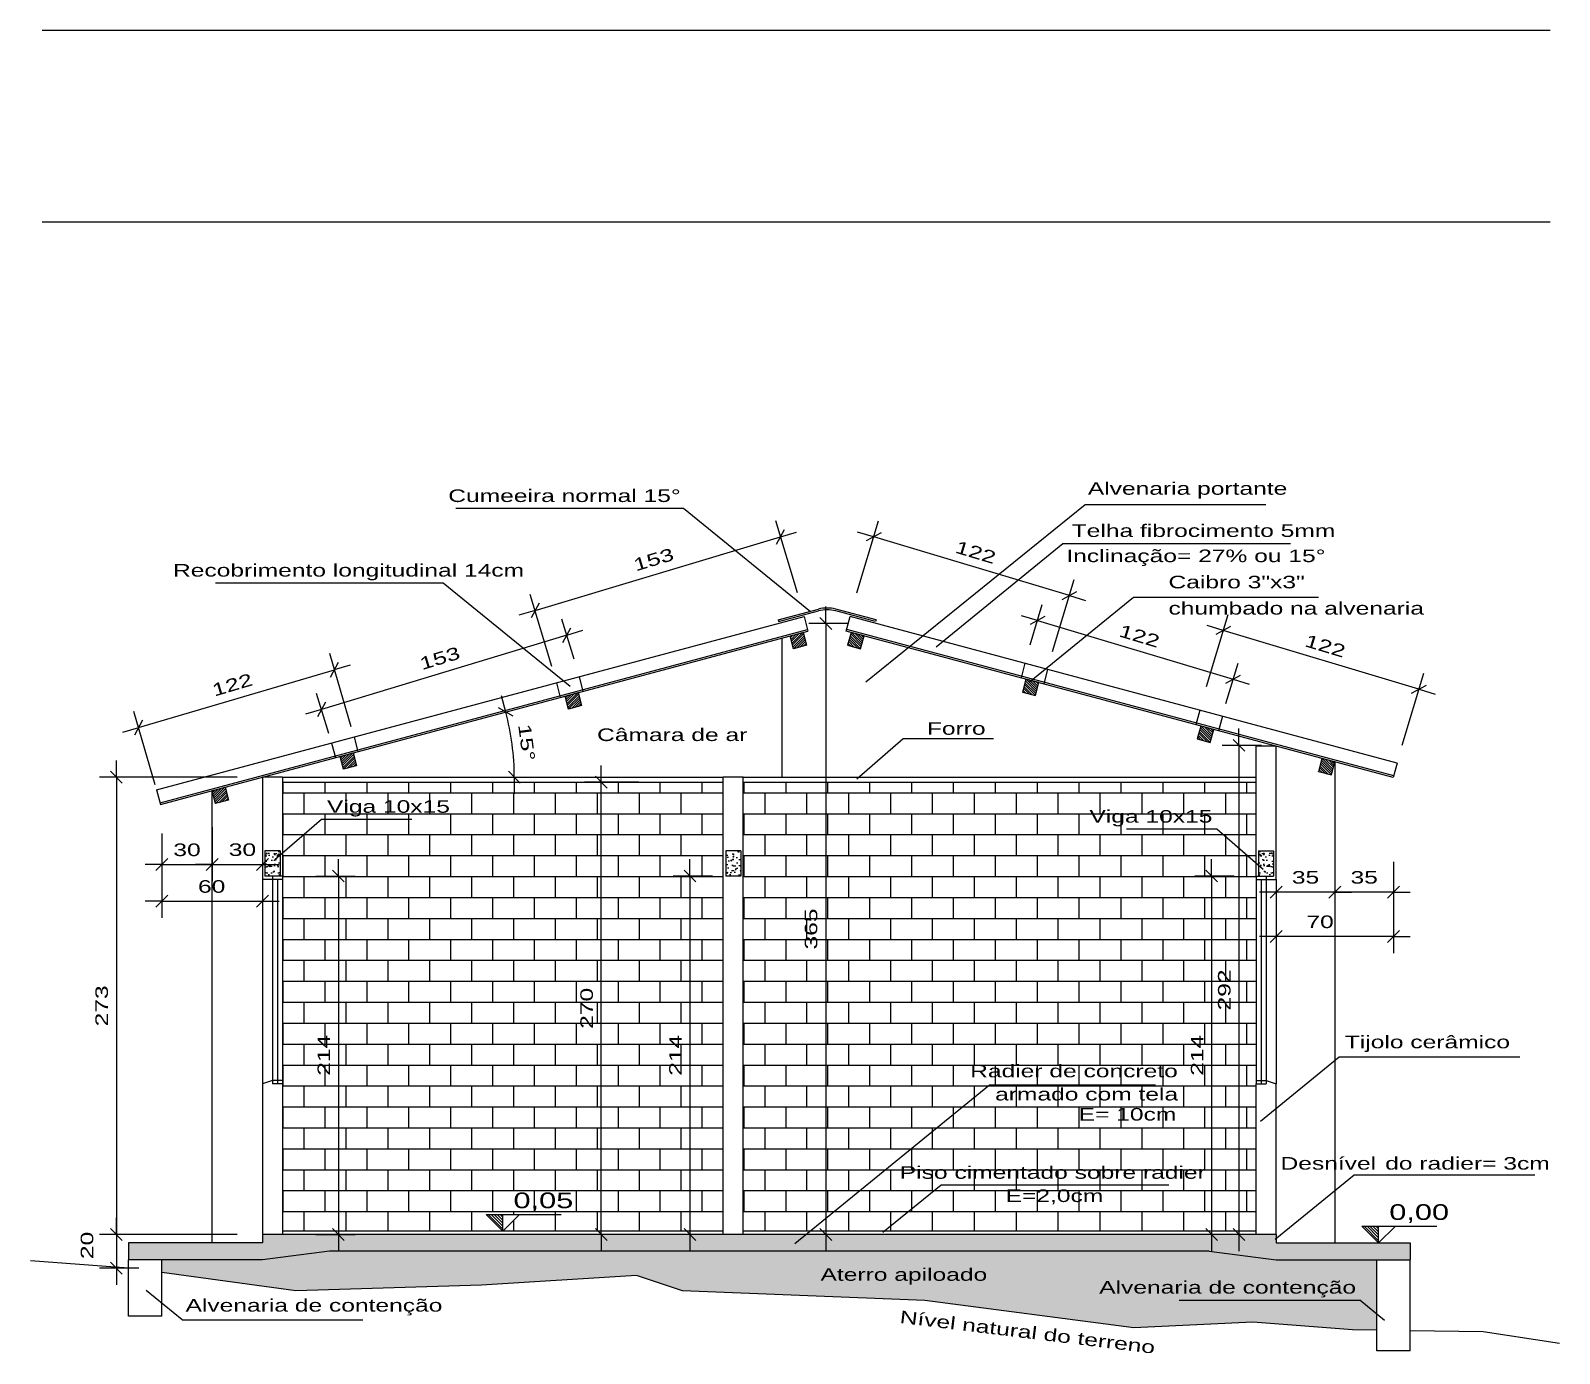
# Model space of a CAD drawing. Header units: millimetres. Extents: x 379 to 8329, y 269 to 4802.
# Drawn here: x 1487 to 2399, y 2578 to 3367 of the extents above; entities that cross this region are included whole.
import ezdxf

# ---------------------------------------------------------------- set-up
doc = ezdxf.new("R2010")
doc.units = ezdxf.units.MM
doc.header["$LTSCALE"] = 20
doc.header["$MEASUREMENT"] = 0
doc.layers.add('1', color=7, linetype='Continuous')
doc.layers.add('Cotas', color=7, linetype='Continuous')
doc.styles.add('REGUA100', font='arial.ttf', dxfattribs={"width": 1.4})
doc.dimstyles.new('ISO-25', dxfattribs={"dimscale": 5, "dimtxt": 1.5, "dimasz": 0.01, "dimexe": 2, "dimexo": 3, "dimgap": 0.98, "dimtad": 1, "dimrnd": 0.5, "dimtxsty": 'REGUA100', "dimblk1": 'COTATR', "dimblk2": 'COTATR', "dimsah": 1, "dimcen": 4, "dimdle": 4, "dimclrd": 1, "dimclre": 1, "dimclrt": 2, "dimaunit": 1, "dimadec": 0, "dimazin": 0, "dimtfac": 1, "dimtofl": 0, "dimtmove": 2, "dimatfit": 3, "dimldrblk": 'COTATR', "dimfxl": 1, "dimarcsym": 0})

# ---------------------------------------------------------------- blocks, each defined once
blk = doc.blocks.new('COTATR')
at = {"color": 6}
blk.add_line((-71, -71), (71, 71), dxfattribs=at)
at = {"color": 0, "linetype": 'ByBlock'}
blk.add_line((0, 0), (200, 0), dxfattribs=at)
blk = doc.blocks.new('*D14')
at = {"layer": '1', "color": 1, "lineweight": -2, "transparency": 16777216}
for p, q in [((1564.99, 2877.85), (1564.99, 2837.8)), ((1625.04, 2877.85), (1625.04, 2837.8)), ((1565.04, 2847.8), (1624.99, 2847.8))]:
    blk.add_line(p, q, dxfattribs=at)
at = {"layer": 'DEFPOINTS', "color": 0, "transparency": 16777216}
for p in [(1564.99, 2892.85), (1625.04, 2892.85), (1625.04, 2847.8)]:
    blk.add_point(p, dxfattribs=at)
at = {"layer": '1', "color": 1, "lineweight": -2, "transparency": 16777216, "xscale": 0.05, "yscale": 0.05, "zscale": 0.05, "rotation": 180}
blk.add_blockref('COTATR', (1564.99, 2847.8), dxfattribs=at)
at = {"layer": '1', "color": 1, "lineweight": -2, "transparency": 16777216, "xscale": 0.05, "yscale": 0.05, "zscale": 0.05}
blk.add_blockref('COTATR', (1625.04, 2847.8), dxfattribs=at)
at = {"layer": '1', "color": 2, "transparency": 16777216, "insert": (1594.75, 2856.53), "char_height": 7.5, "attachment_point": 5, "style": 'REGUA100'}
blk.add_mtext('60', dxfattribs=at)
blk = doc.blocks.new('*D13')
at = {"layer": '1', "color": 1, "lineweight": -2, "transparency": 16777216}
for p, q in [((1595.04, 2892.04), (1595.04, 2859.73)), ((1625.04, 2892.04), (1625.04, 2859.73)), ((1595.09, 2869.73), (1624.99, 2869.73))]:
    blk.add_line(p, q, dxfattribs=at)
at = {"layer": 'DEFPOINTS', "color": 0, "transparency": 16777216}
for p in [(1595.04, 2907.04), (1625.04, 2907.04), (1625.04, 2869.73)]:
    blk.add_point(p, dxfattribs=at)
at = {"layer": '1', "color": 1, "lineweight": -2, "transparency": 16777216, "xscale": 0.05, "yscale": 0.05, "zscale": 0.05, "rotation": 180}
blk.add_blockref('COTATR', (1595.04, 2869.73), dxfattribs=at)
at = {"layer": '1', "color": 1, "lineweight": -2, "transparency": 16777216, "xscale": 0.05, "yscale": 0.05, "zscale": 0.05}
blk.add_blockref('COTATR', (1625.04, 2869.73), dxfattribs=at)
at = {"layer": '1', "color": 2, "transparency": 16777216, "insert": (1613.11, 2878.5), "char_height": 7.5, "attachment_point": 5, "style": 'REGUA100'}
blk.add_mtext('30', dxfattribs=at)
blk = doc.blocks.new('*D12')
at = {"layer": '1', "color": 1, "lineweight": -2, "transparency": 16777216}
for p, q in [((1565.04, 2888.26), (1565.04, 2859.68)), ((1595.04, 2888.26), (1595.04, 2859.68)), ((1565.09, 2869.68), (1594.99, 2869.68))]:
    blk.add_line(p, q, dxfattribs=at)
at = {"layer": 'DEFPOINTS', "color": 0, "transparency": 16777216}
for p in [(1565.04, 2903.26), (1595.04, 2903.26), (1595.04, 2869.68)]:
    blk.add_point(p, dxfattribs=at)
at = {"layer": '1', "color": 1, "lineweight": -2, "transparency": 16777216, "xscale": 0.05, "yscale": 0.05, "zscale": 0.05, "rotation": 180}
blk.add_blockref('COTATR', (1565.04, 2869.68), dxfattribs=at)
at = {"layer": '1', "color": 1, "lineweight": -2, "transparency": 16777216, "xscale": 0.05, "yscale": 0.05, "zscale": 0.05}
blk.add_blockref('COTATR', (1595.04, 2869.68), dxfattribs=at)
at = {"layer": '1', "color": 2, "transparency": 16777216, "insert": (1580.04, 2878.41), "char_height": 7.5, "attachment_point": 5, "style": 'REGUA100'}
blk.add_mtext('30', dxfattribs=at)
blk = doc.blocks.new('*D11')
at = {"layer": '1', "color": 1, "lineweight": -2, "transparency": 16777216}
for p, q in [((2230.04, 2856.31), (2230.04, 2843.24)), ((2265.09, 2856.31), (2265.09, 2843.24)), ((2265.04, 2853.24), (2230.09, 2853.24))]:
    blk.add_line(p, q, dxfattribs=at)
at = {"layer": 'DEFPOINTS', "color": 0, "transparency": 16777216}
for p in [(2230.04, 2871.31), (2265.09, 2871.31), (2230.04, 2853.24)]:
    blk.add_point(p, dxfattribs=at)
at = {"layer": '1', "color": 1, "lineweight": -2, "transparency": 16777216, "xscale": 0.05, "yscale": 0.05, "zscale": 0.05}
for p, rotation in [((2230.04, 2853.24), 180.0000000000029), ((2265.09, 2853.24), 2.957634137601417e-12)]:
    blk.add_blockref('COTATR', p, dxfattribs=dict(at, rotation=rotation))
at = {"layer": '1', "color": 2, "transparency": 16777216, "insert": (2247.57, 2861.98), "char_height": 7.5, "attachment_point": 5, "style": 'REGUA100'}
blk.add_mtext('35', dxfattribs=at)
blk = doc.blocks.new('*D10')
at = {"layer": '1', "color": 1, "lineweight": -2, "transparency": 16777216}
for p, q in [((2265.09, 2871.31), (2265.09, 2843.24)), ((2300.09, 2871.31), (2300.09, 2843.24)), ((2300.04, 2853.24), (2265.14, 2853.24))]:
    blk.add_line(p, q, dxfattribs=at)
at = {"layer": 'DEFPOINTS', "color": 0, "transparency": 16777216}
for p in [(2265.09, 2886.31), (2300.09, 2886.31), (2265.09, 2853.24)]:
    blk.add_point(p, dxfattribs=at)
at = {"layer": '1', "color": 1, "lineweight": -2, "transparency": 16777216, "xscale": 0.05, "yscale": 0.05, "zscale": 0.05, "rotation": 180}
blk.add_blockref('COTATR', (2265.09, 2853.24), dxfattribs=at)
at = {"layer": '1', "color": 1, "lineweight": -2, "transparency": 16777216, "xscale": 0.05, "yscale": 0.05, "zscale": 0.05}
blk.add_blockref('COTATR', (2300.09, 2853.24), dxfattribs=at)
at = {"layer": '1', "color": 2, "transparency": 16777216, "insert": (2282.59, 2861.98), "char_height": 7.5, "attachment_point": 5, "style": 'REGUA100'}
blk.add_mtext('35', dxfattribs=at)
blk = doc.blocks.new('*D9')
at = {"layer": '1', "color": 1, "lineweight": -2, "transparency": 16777216}
for p, q in [((2230.04, 2847.65), (2230.04, 2816.71)), ((2300.09, 2847.65), (2300.09, 2816.71)), ((2300.04, 2826.71), (2230.09, 2826.71))]:
    blk.add_line(p, q, dxfattribs=at)
at = {"layer": 'DEFPOINTS', "color": 0, "transparency": 16777216}
for p in [(2230.04, 2862.65), (2300.09, 2862.65), (2230.04, 2826.71)]:
    blk.add_point(p, dxfattribs=at)
at = {"layer": '1', "color": 1, "lineweight": -2, "transparency": 16777216, "xscale": 0.05, "yscale": 0.05, "zscale": 0.05}
for p, rotation in [((2230.04, 2826.71), 180.0000000000015), ((2300.09, 2826.71), 1.438849039914203e-12)]:
    blk.add_blockref('COTATR', p, dxfattribs=dict(at, rotation=rotation))
at = {"layer": '1', "color": 2, "transparency": 16777216, "insert": (2256.25, 2835.44), "char_height": 7.5, "attachment_point": 5, "style": 'REGUA100'}
blk.add_mtext('70', dxfattribs=at)
blk = doc.blocks.new('*D5')
at = {"layer": '1', "color": 1, "lineweight": -2, "transparency": 16777216}
for p, q in [((1849.72, 2918.81), (1817.3, 2918.81)), ((1827.3, 2648.91), (1827.3, 2918.76)), ((1849.72, 2648.86), (1817.3, 2648.86))]:
    blk.add_line(p, q, dxfattribs=at)
at = {"layer": 'DEFPOINTS', "color": 0, "transparency": 16777216}
for p in [(1827.3, 2918.81), (1864.72, 2918.81), (1864.72, 2648.86)]:
    blk.add_point(p, dxfattribs=at)
at = {"layer": '1', "color": 1, "lineweight": -2, "transparency": 16777216, "xscale": 0.05, "yscale": 0.05, "zscale": 0.05}
for p, rotation in [((1827.3, 2918.81), 90), ((1827.3, 2648.86), 270)]:
    blk.add_blockref('COTATR', p, dxfattribs=dict(at, rotation=rotation))
at = {"layer": '1', "color": 2, "transparency": 16777216, "insert": (1818.57, 2783.84), "char_height": 7.5, "attachment_point": 5, "rotation": 90, "style": 'REGUA100'}
blk.add_mtext('270', dxfattribs=at)
blk = doc.blocks.new('*D8')
at = {"layer": '1', "color": 1, "lineweight": -2, "transparency": 16777216}
for p, q in [((1610.04, 2921.81), (1527.87, 2921.81)), ((1537.87, 2921.76), (1537.87, 2648.86)), ((1610.04, 2648.81), (1527.87, 2648.81))]:
    blk.add_line(p, q, dxfattribs=at)
at = {"layer": 'DEFPOINTS', "color": 0, "transparency": 16777216}
for p in [(1625.04, 2921.81), (1537.87, 2648.81), (1625.04, 2648.81)]:
    blk.add_point(p, dxfattribs=at)
at = {"layer": '1', "color": 1, "lineweight": -2, "transparency": 16777216, "xscale": 0.05, "yscale": 0.05, "zscale": 0.05}
for p, rotation in [((1537.87, 2921.81), 90), ((1537.87, 2648.81), 270)]:
    blk.add_blockref('COTATR', p, dxfattribs=dict(at, rotation=rotation))
at = {"layer": '1', "color": 2, "transparency": 16777216, "insert": (1529.14, 2785.31), "char_height": 7.5, "attachment_point": 5, "rotation": 90, "style": 'REGUA100'}
blk.add_mtext('273', dxfattribs=at)
blk = doc.blocks.new('*D65')
at = {"layer": '1', "color": 1, "lineweight": -2, "transparency": 16777216}
for p, q in [((1979.76, 3031.81), (1992.68, 3074.87)), ((2106.62, 3030.25), (1989.86, 3065.28)), ((2096.62, 2996.75), (2109.54, 3039.82))]:
    blk.add_line(p, q, dxfattribs=at)
at = {"layer": 'DEFPOINTS', "color": 0, "transparency": 16777216}
for p in [(1989.81, 3065.29), (1975.45, 3017.44), (2092.31, 2982.38)]:
    blk.add_point(p, dxfattribs=at)
at = {"layer": '1', "color": 1, "lineweight": -2, "transparency": 16777216, "xscale": 0.05, "yscale": 0.05, "zscale": 0.05}
for p, rotation in [((1989.81, 3065.29), 163.3007557660027), ((2106.66, 3030.24), 343.3007557660028)]:
    blk.add_blockref('COTATR', p, dxfattribs=dict(at, rotation=rotation))
at = {"layer": '1', "color": 2, "transparency": 16777216, "insert": (2050.73, 3056.07), "char_height": 7.5, "attachment_point": 5, "rotation": 343.30076, "style": 'REGUA100'}
blk.add_mtext('122', dxfattribs=at)
blk = doc.blocks.new('*D66')
at = {"layer": '1', "color": 1, "lineweight": -2, "transparency": 16777216}
for p, q in [((2083.21, 3000.77), (2090.44, 3024.89)), ((2087.62, 3015.3), (2204.38, 2980.27)), ((2200.06, 2965.71), (2207.3, 2989.83))]:
    blk.add_line(p, q, dxfattribs=at)
at = {"layer": 'DEFPOINTS', "color": 0, "transparency": 16777216}
for p in [(2078.9, 2986.4), (2204.43, 2980.25), (2195.75, 2951.35)]:
    blk.add_point(p, dxfattribs=at)
at = {"layer": '1', "color": 1, "lineweight": -2, "transparency": 16777216, "xscale": 0.05, "yscale": 0.05, "zscale": 0.05}
for p, rotation in [((2087.57, 3015.31), 163.3007557660017), ((2204.43, 2980.25), 343.3007557660018)]:
    blk.add_blockref('COTATR', p, dxfattribs=dict(at, rotation=rotation))
at = {"layer": '1', "color": 2, "transparency": 16777216, "insert": (2148.49, 3006.08), "char_height": 7.5, "attachment_point": 5, "rotation": 343.30076, "style": 'REGUA100'}
blk.add_mtext('122', dxfattribs=at)
blk = doc.blocks.new('*D69')
at = {"layer": '1', "color": 1, "lineweight": -2, "transparency": 16777216}
for p, q in [((1944.32, 3031.81), (1931.4, 3074.87)), ((1787.78, 3021.34), (1934.23, 3065.28)), ((1797.78, 2987.84), (1784.86, 3030.91))]:
    blk.add_line(p, q, dxfattribs=at)
at = {"layer": 'DEFPOINTS', "color": 0, "transparency": 16777216}
for p in [(1934.28, 3065.29), (1948.63, 3017.44), (1802.09, 2973.47)]:
    blk.add_point(p, dxfattribs=at)
at = {"layer": '1', "color": 1, "lineweight": -2, "transparency": 16777216, "xscale": 0.05, "yscale": 0.05, "zscale": 0.05}
for p, rotation in [((1934.28, 3065.29), 16.69924423398736), ((1787.73, 3021.33), 196.6992442339874)]:
    blk.add_blockref('COTATR', p, dxfattribs=dict(at, rotation=rotation))
at = {"layer": '1', "color": 2, "transparency": 16777216, "insert": (1858.49, 3051.68), "char_height": 7.5, "attachment_point": 5, "rotation": 16.69924, "style": 'REGUA100'}
blk.add_mtext('153', dxfattribs=at)
blk = doc.blocks.new('*D68')
at = {"layer": '1', "color": 1, "lineweight": -2, "transparency": 16777216}
for p, q in [((1811.02, 2992.27), (1803.77, 3016.2)), ((1806.62, 3006.61), (1660.29, 2962.26)), ((1664.6, 2947.89), (1657.34, 2971.81))]:
    blk.add_line(p, q, dxfattribs=at)
at = {"layer": 'DEFPOINTS', "color": 0, "transparency": 16777216}
for p in [(1815.37, 2977.92), (1660.25, 2962.24), (1668.95, 2933.53)]:
    blk.add_point(p, dxfattribs=at)
at = {"layer": '1', "color": 1, "lineweight": -2, "transparency": 16777216, "xscale": 0.05, "yscale": 0.05, "zscale": 0.05}
for p, rotation in [((1806.67, 3006.63), 16.86408773062293), ((1660.25, 2962.24), 196.8640877306229)]:
    blk.add_blockref('COTATR', p, dxfattribs=dict(at, rotation=rotation))
at = {"layer": '1', "color": 2, "transparency": 16777216, "insert": (1730.92, 2992.79), "char_height": 7.5, "attachment_point": 5, "rotation": 16.86409, "style": 'REGUA100'}
blk.add_mtext('153', dxfattribs=at)
blk = doc.blocks.new('*D67')
at = {"layer": '1', "color": 1, "lineweight": -2, "transparency": 16777216}
for p, q in [((1678.1, 2951.94), (1665.18, 2995.59)), ((1551.08, 2951.38), (1667.97, 2985.99)), ((1561.12, 2917.3), (1548.2, 2960.95))]:
    blk.add_line(p, q, dxfattribs=at)
at = {"layer": 'DEFPOINTS', "color": 0, "transparency": 16777216}
for p in [(1668.02, 2986), (1682.36, 2937.55), (1565.38, 2902.92)]:
    blk.add_point(p, dxfattribs=at)
at = {"layer": '1', "color": 1, "lineweight": -2, "transparency": 16777216, "xscale": 0.05, "yscale": 0.05, "zscale": 0.05}
for p, rotation in [((1668.02, 2986), 16.49251460178693), ((1551.03, 2951.36), 196.492514601787)]:
    blk.add_blockref('COTATR', p, dxfattribs=dict(at, rotation=rotation))
at = {"layer": '1', "color": 2, "transparency": 16777216, "insert": (1607.06, 2976.99), "char_height": 7.5, "attachment_point": 5, "rotation": 16.49251, "style": 'REGUA100'}
blk.add_mtext('122', dxfattribs=at)
blk = doc.blocks.new('*D71')
at = {"layer": '1', "color": 1, "lineweight": -2, "transparency": 16777216}
for p, q in [((1893.61, 2862.81), (1870.21, 2862.81)), ((1880.21, 2862.76), (1880.21, 2648.86)), ((1893.61, 2648.81), (1870.21, 2648.81))]:
    blk.add_line(p, q, dxfattribs=at)
at = {"layer": 'DEFPOINTS', "color": 0, "transparency": 16777216}
for p in [(1908.61, 2862.81), (1880.21, 2648.81), (1908.61, 2648.81)]:
    blk.add_point(p, dxfattribs=at)
at = {"layer": '1', "color": 1, "lineweight": -2, "transparency": 16777216, "xscale": 0.05, "yscale": 0.05, "zscale": 0.05}
for p, rotation in [((1880.21, 2862.81), 90), ((1880.21, 2648.81), 270)]:
    blk.add_blockref('COTATR', p, dxfattribs=dict(at, rotation=rotation))
at = {"layer": '1', "color": 2, "transparency": 16777216, "insert": (1871.55, 2755.81), "char_height": 7.5, "attachment_point": 5, "rotation": 90, "style": 'REGUA100'}
blk.add_mtext('214', dxfattribs=at)
blk = doc.blocks.new('*D72')
at = {"layer": '1', "color": 1, "lineweight": -2, "transparency": 16777216}
for p, q in [((2204.94, 2862.81), (2181.54, 2862.81)), ((2191.54, 2862.76), (2191.54, 2648.86)), ((2204.94, 2648.81), (2181.54, 2648.81))]:
    blk.add_line(p, q, dxfattribs=at)
at = {"layer": 'DEFPOINTS', "color": 0, "transparency": 16777216}
for p in [(2219.94, 2862.81), (2191.54, 2648.81), (2219.94, 2648.81)]:
    blk.add_point(p, dxfattribs=at)
at = {"layer": '1', "color": 1, "lineweight": -2, "transparency": 16777216, "xscale": 0.05, "yscale": 0.05, "zscale": 0.05}
for p, rotation in [((2191.54, 2862.81), 90), ((2191.54, 2648.81), 270)]:
    blk.add_blockref('COTATR', p, dxfattribs=dict(at, rotation=rotation))
at = {"layer": '1', "color": 2, "transparency": 16777216, "insert": (2182.88, 2755.81), "char_height": 7.5, "attachment_point": 5, "rotation": 90, "style": 'REGUA100'}
blk.add_mtext('214', dxfattribs=at)
blk = doc.blocks.new('*D120')
at = {"layer": '1', "color": 1, "lineweight": -2, "transparency": 16777216}
for p, q in [((2188.4, 2975.9), (2201.32, 3018.97)), ((2315.26, 2974.35), (2198.5, 3009.37)), ((2305.26, 2940.84), (2318.18, 2983.91))]:
    blk.add_line(p, q, dxfattribs=at)
at = {"layer": 'DEFPOINTS', "color": 0, "transparency": 16777216}
for p in [(2198.45, 3009.39), (2184.09, 2961.53), (2300.95, 2926.48)]:
    blk.add_point(p, dxfattribs=at)
at = {"layer": '1', "color": 1, "lineweight": -2, "transparency": 16777216, "xscale": 0.05, "yscale": 0.05, "zscale": 0.05}
for p, rotation in [((2198.45, 3009.39), 163.3007557660027), ((2315.3, 2974.33), 343.3007557660028)]:
    blk.add_blockref('COTATR', p, dxfattribs=dict(at, rotation=rotation))
at = {"layer": '1', "color": 2, "transparency": 16777216, "insert": (2259.37, 3000.16), "char_height": 7.5, "attachment_point": 5, "rotation": 343.30076, "style": 'REGUA100'}
blk.add_mtext('122', dxfattribs=at)
blk = doc.blocks.new('*D121')
at = {"layer": '1', "color": 1, "lineweight": -2, "transparency": 16777216}
blk.add_arc((1625.04, 2921.81), 150.33, 0.01906, 14.98094, dxfattribs=at)
at = {"layer": 'DEFPOINTS', "color": 0, "transparency": 16777216}
for p in [(1950.61, 3009.04), (1774.8, 2934.91), (1637.04, 2921.81), (1900.04, 2921.81), (1564.23, 2905.52)]:
    blk.add_point(p, dxfattribs=at)
at = {"layer": '1', "color": 1, "lineweight": -2, "transparency": 16777216, "xscale": 0.05, "yscale": 0.05, "zscale": 0.05}
for p, rotation in [((1770.25, 2960.72), 104.9904715434521), ((1775.37, 2921.81), 270.0095284565487)]:
    blk.add_blockref('COTATR', p, dxfattribs=dict(at, rotation=rotation))
at = {"layer": '1', "color": 2, "transparency": 16777216, "insert": (1782.74, 2942.57), "char_height": 7.5, "attachment_point": 5, "rotation": 277.5, "style": 'REGUA100'}
blk.add_mtext('15°', dxfattribs=at)
blk = doc.blocks.new('*D123')
at = {"layer": '1', "color": 1, "lineweight": -2, "transparency": 16777216}
for p, q in [((2221.25, 2940.81), (2197.85, 2940.81)), ((2207.85, 2940.76), (2207.85, 2648.86)), ((2221.25, 2648.81), (2197.85, 2648.81))]:
    blk.add_line(p, q, dxfattribs=at)
at = {"layer": 'DEFPOINTS', "color": 0, "transparency": 16777216}
for p in [(2236.25, 2940.81), (2207.85, 2648.81), (2236.25, 2648.81)]:
    blk.add_point(p, dxfattribs=at)
at = {"layer": '1', "color": 1, "lineweight": -2, "transparency": 16777216, "xscale": 0.05, "yscale": 0.05, "zscale": 0.05}
for p, rotation in [((2207.85, 2940.81), 90), ((2207.85, 2648.81), 270)]:
    blk.add_blockref('COTATR', p, dxfattribs=dict(at, rotation=rotation))
at = {"layer": '1', "color": 2, "transparency": 16777216, "insert": (2199.12, 2794.81), "char_height": 7.5, "attachment_point": 5, "rotation": 90, "style": 'REGUA100'}
blk.add_mtext('292', dxfattribs=at)
blk = doc.blocks.new('*D124')
at = {"layer": '1', "color": 1, "lineweight": -2, "transparency": 16777216}
for p, q in [((1656.97, 2862.81), (1680.37, 2862.81)), ((1670.37, 2862.76), (1670.37, 2648.86)), ((1656.97, 2648.81), (1680.37, 2648.81))]:
    blk.add_line(p, q, dxfattribs=at)
at = {"layer": 'DEFPOINTS', "color": 0, "transparency": 16777216}
for p in [(1641.97, 2862.81), (1641.97, 2648.81), (1670.37, 2648.81)]:
    blk.add_point(p, dxfattribs=at)
at = {"layer": '1', "color": 1, "lineweight": -2, "transparency": 16777216, "xscale": 0.05, "yscale": 0.05, "zscale": 0.05}
for p, rotation in [((1670.37, 2862.81), 90), ((1670.37, 2648.81), 270)]:
    blk.add_blockref('COTATR', p, dxfattribs=dict(at, rotation=rotation))
at = {"layer": '1', "color": 2, "transparency": 16777216, "insert": (1661.71, 2755.81), "char_height": 7.5, "attachment_point": 5, "rotation": 90, "style": 'REGUA100'}
blk.add_mtext('214', dxfattribs=at)
blk = doc.blocks.new('*D228')
at = {"layer": '1', "color": 1, "lineweight": -2, "transparency": 16777216}
for p, q in [((1974.62, 3013.61), (1951.22, 3013.61)), ((1961.22, 3013.56), (1961.22, 2648.86)), ((1974.62, 2648.81), (1951.22, 2648.81))]:
    blk.add_line(p, q, dxfattribs=at)
at = {"layer": 'DEFPOINTS', "color": 0, "transparency": 16777216}
for p in [(1989.62, 3013.61), (1961.22, 2648.81), (1989.62, 2648.81)]:
    blk.add_point(p, dxfattribs=at)
at = {"layer": '1', "color": 1, "lineweight": -2, "transparency": 16777216, "xscale": 0.05, "yscale": 0.05, "zscale": 0.05}
for p, rotation in [((1961.22, 3013.61), 90), ((1961.22, 2648.81), 270)]:
    blk.add_blockref('COTATR', p, dxfattribs=dict(at, rotation=rotation))
at = {"layer": '1', "color": 2, "transparency": 16777216, "insert": (1952.49, 2831.21), "char_height": 7.5, "attachment_point": 5, "rotation": 90, "style": 'REGUA100'}
blk.add_mtext('365', dxfattribs=at)
blk = doc.blocks.new('*D230')
at = {"layer": '1', "color": 1, "lineweight": -2, "transparency": 16777216}
for p, q in [((1551.28, 2648.86), (1527.87, 2648.86)), ((1537.87, 2648.81), (1537.87, 2628.86)), ((1551.28, 2628.81), (1527.87, 2628.81))]:
    blk.add_line(p, q, dxfattribs=at)
at = {"layer": 'DEFPOINTS', "color": 0, "transparency": 16777216}
for p in [(1566.28, 2648.86), (1537.87, 2628.81), (1566.28, 2628.81)]:
    blk.add_point(p, dxfattribs=at)
at = {"layer": '1', "color": 1, "lineweight": -2, "transparency": 16777216, "xscale": 0.05, "yscale": 0.05, "zscale": 0.05}
for p, rotation in [((1537.87, 2648.86), 90), ((1537.87, 2628.81), 270)]:
    blk.add_blockref('COTATR', p, dxfattribs=dict(at, rotation=rotation))
at = {"layer": '1', "color": 2, "transparency": 16777216, "insert": (1520.39, 2642.31), "char_height": 7.5, "attachment_point": 5, "rotation": 90, "style": 'REGUA100'}
blk.add_mtext('20', dxfattribs=at)

msp = doc.modelspace()

# ---------------------------------------------------------------- hatches: boundary and pattern name
at = {"layer": '1'}
h = msp.add_hatch(dxfattribs=at)
h.set_pattern_fill('ANSI31', color=1, scale=8, style=0)
h.set_pattern_definition([(45, (-3173.8805, -202.5497), (-0.70710678, 0.70710678), [])])
h.paths.add_polyline_path([(1942.05, 2998.47), (1949.778, 3000.54), (1947.707, 3008.268), (1939.98, 3006.197)])
h = msp.add_hatch(dxfattribs=at)
h.set_pattern_fill('ANSI31', color=1, scale=8, style=0)
h.set_pattern_definition([(135, (7097.9675, -202.5497), (0.70710678, 0.70710678), [])])
h.paths.add_polyline_path([(1984.107, 3006.197), (1976.38, 3008.268), (1974.309, 3000.54), (1982.037, 2998.47)])
h = msp.add_hatch(dxfattribs=at)
h.set_pattern_fill('ANSI31', color=1, scale=8, style=0)
h.set_pattern_definition([(135, (7202.2875, -230.5021), (0.70710678, 0.70710678), [])])
h.paths.add_polyline_path([(2088.427, 2978.245), (2080.7, 2980.315), (2078.629, 2972.588), (2086.357, 2970.517)])
h = msp.add_hatch(dxfattribs=at)
h.set_pattern_fill('ANSI31', color=1, scale=8, style=0)
h.set_pattern_definition([(45, (-3308.1442, -238.5255), (-0.70710678, 0.70710678), [])])
h.paths.add_polyline_path([(1807.787, 2962.494), (1815.514, 2964.564), (1813.444, 2972.292), (1805.716, 2970.221)])
h = msp.add_hatch(dxfattribs=at)
h.set_pattern_fill('ANSI31', color=1, scale=8, style=0)
h.set_pattern_definition([(135, (7306.6075, -258.4546), (0.70710678, 0.70710678), [])])
h.paths.add_polyline_path([(2192.747, 2950.292), (2185.02, 2952.363), (2182.949, 2944.635), (2190.677, 2942.565)])
h = msp.add_hatch(dxfattribs=at)
h.set_pattern_fill('ANSI31', color=1, scale=8, style=0)
h.set_pattern_definition([(45, (-3442.4079, -274.5014), (-0.70710678, 0.70710678), [])])
h.paths.add_polyline_path([(1673.523, 2926.518), (1681.25, 2928.589), (1679.18, 2936.316), (1671.453, 2934.245)])
h = msp.add_hatch(dxfattribs=at)
h.set_pattern_fill('ANSI31', color=1, scale=8, style=0)
h.set_pattern_definition([(135, (7378.9039, -277.8263), (0.70710678, 0.70710678), [])])
h.paths.add_polyline_path([(2265.044, 2930.92), (2257.316, 2932.991), (2255.246, 2925.264), (2262.973, 2923.193)])
h = msp.add_hatch(dxfattribs=at)
h.set_pattern_fill('ANSI31', color=1, scale=8, style=0)
h.set_pattern_definition([(45, (-3518.8169, -294.9751), (-0.70710678, 0.70710678), [])])
h.paths.add_polyline_path([(1597.114, 2906.044), (1604.841, 2908.115), (1602.771, 2915.842), (1595.044, 2913.772)])
h = msp.add_hatch(dxfattribs=at)
h.set_pattern_fill('BRICK', color=1, scale=50, style=0)
h.paths.add_polyline_path([(1637.044, 2918.81), (1637.044, 2862.81), (1637.044, 2738.81), (1637.044, 2650.81), (1768.544, 2650.81), (1758.544, 2660.81), (1778.544, 2660.81), (1768.544, 2650.81), (1900.044, 2650.81), (1900.044, 2918.81)])
h.paths.add_polyline_path([(1812.862, 2770.289), (1812.862, 2797.381), (1824.27, 2797.381), (1824.27, 2770.289)], flags=24)
h.paths.add_polyline_path([(1865.905, 2742.268), (1865.905, 2769.353), (1877.186, 2769.353), (1877.186, 2742.268)], flags=24)
h.paths.add_polyline_path([(1656.066, 2742.268), (1656.066, 2769.353), (1667.347, 2769.353), (1667.347, 2742.268)], flags=24)
h.paths.add_polyline_path([(1772.058, 2659.863), (1813.378, 2659.863), (1813.378, 2676.765), (1772.058, 2676.765)], flags=25)
h.paths.add_polyline_path([(1661.132, 2895.935), (1739.399, 2895.935), (1739.399, 2910.538), (1661.132, 2910.538)], flags=24)
h = msp.add_hatch(dxfattribs=at)
h.set_pattern_fill('BRICK', color=1, scale=50, style=0)
h.paths.add_polyline_path([(1912.044, 2918.81), (1912.044, 2650.81), (2218.044, 2650.81), (2218.044, 2738.81), (2218.044, 2862.81), (2218.044, 2918.81)])
h.paths.add_polyline_path([(2177.235, 2742.268), (2177.235, 2769.353), (2188.516, 2769.353), (2188.516, 2742.268)], flags=24)
h.paths.add_polyline_path([(2193.415, 2781.3), (2193.415, 2808.32), (2204.824, 2808.32), (2204.824, 2781.3)], flags=24)
h.paths.add_polyline_path([(2116.178, 2890.045), (2194.445, 2890.045), (2194.445, 2904.649), (2116.178, 2904.649)], flags=24)
h.paths.add_polyline_path([(2110.247, 2714.81), (2172.37, 2714.81), (2172.37, 2726.298), (2110.247, 2726.298)], flags=24)
h.paths.add_polyline_path([(2066.32, 2664.487), (2129.121, 2664.487), (2129.121, 2678.009), (2066.32, 2678.009)], flags=24)
h.paths.add_polyline_path([(2003.52, 2680.06), (2190.164, 2680.06), (2190.164, 2691.494), (2003.52, 2691.494)], flags=24)
h.paths.add_polyline_path([(2045.509, 2740.647), (2173.258, 2740.647), (2173.258, 2752.081), (2045.509, 2752.081)], flags=24)
h.paths.add_polyline_path([(2060.403, 2726.821), (2173.462, 2726.821), (2173.462, 2738.255), (2060.403, 2738.255)], flags=24)
h = msp.add_hatch(dxfattribs=at)
h.set_pattern_fill('AR-CONC', color=256, style=0)
h.set_pattern_definition([(50, (-3614.337, 418.9397), (7.172602, -0.6275213), [0.75, -8.25]), (355, (-3614.337, 418.94), (-1.387513, 7.521921), [0.6, -6.6]), (100.4514, (-3613.739, 418.8874), (5.785094, 6.8943954), [0.637402, -7.011421]), (46.1842, (-3614.337, 420.94), (10.67241, -1.65519), [1.125, -12.375]), (96.6356, (-3613.448, 420.802), (9.346627, 9.741179), [0.956103, -10.51713]), (351.1842, (-3614.337, 420.94), (9.34662, 9.741186), [0.9, -9.9]), (21, (-3613.337, 420.4397), (5.9690705, -4.026189), [0.75, -8.25]), (326, (-3613.337, 420.44), (2.433153, 7.2515), [0.6, -6.6]), (71.4514, (-3612.8396, 420.104), (8.402226, 3.225305), [0.637402, -7.011421]), (37.5, (-3614.337, 418.9397), (0.1215986, 3.3289385), [0, -6.52, 0, -6.7, 0, -6.625]), (7.5, (-3614.337, 418.9397), (2.6306954, 3.9441171), [0, -3.82, 0, -6.37, 0, -2.525]), (327.5, (-3616.567, 418.9397), (5.3382244, -0.2255487), [0, -2.5, 0, -7.8, 0, -10.35]), (317.5, (-3617.567, 418.9397), (5.8318617, 1.00105), [0, -3.25, 0, -5.18, 0, -7.35])])
h.paths.add_polyline_path([(1635.544, 2877.81), (1626.544, 2877.81), (1626.544, 2862.81), (1635.544, 2862.81)])
h = msp.add_hatch(dxfattribs=at)
h.set_pattern_fill('AR-CONC', color=256, style=0)
h.set_pattern_definition([(50, (-3611.337, 418.9397), (7.172602, -0.6275213), [0.75, -8.25]), (355, (-3611.337, 418.94), (-1.387513, 7.521921), [0.6, -6.6]), (100.4514, (-3610.739, 418.8874), (5.785094, 6.8943954), [0.637402, -7.011421]), (46.1842, (-3611.337, 420.94), (10.67241, -1.65519), [1.125, -12.375]), (96.6356, (-3610.448, 420.802), (9.346627, 9.741179), [0.956103, -10.51713]), (351.1842, (-3611.337, 420.94), (9.34662, 9.741186), [0.9, -9.9]), (21, (-3610.337, 420.4397), (5.9690705, -4.026189), [0.75, -8.25]), (326, (-3610.337, 420.44), (2.433153, 7.2515005), [0.6, -6.6]), (71.4514, (-3609.8396, 420.104), (8.402226, 3.225305), [0.637402, -7.011421]), (37.5, (-3611.337, 418.9397), (0.1215986, 3.3289385), [0, -6.52, 0, -6.7, 0, -6.625]), (7.5, (-3611.337, 418.9397), (2.6306954, 3.9441171), [0, -3.82, 0, -6.37, 0, -2.525]), (327.5, (-3613.567, 418.9397), (5.3382244, -0.2255487), [0, -2.5, 0, -7.8, 0, -10.35]), (317.5, (-3614.567, 418.9397), (5.8318617, 1.00105), [0, -3.25, 0, -5.18, 0, -7.35])])
h.paths.add_polyline_path([(1910.544, 2877.81), (1901.544, 2877.81), (1901.544, 2862.81), (1910.544, 2862.81)])
h = msp.add_hatch(dxfattribs=at)
h.set_pattern_fill('AR-CONC', color=256, style=0)
h.set_pattern_definition([(130, (7469.424, 418.9397), (-7.172602, -0.6275213), [0.75, -8.25]), (185, (7469.424, 418.94), (1.387513, 7.521921), [0.6, -6.6]), (79.5486, (7468.826, 418.8874), (-5.785094, 6.8943954), [0.637402, -7.011421]), (133.8158, (7469.424, 420.94), (-10.67241, -1.65519), [1.125, -12.375]), (83.3644, (7468.535, 420.802), (-9.346627, 9.741179), [0.956103, -10.51713]), (188.8158, (7469.424, 420.94), (-9.34662, 9.741186), [0.9, -9.9]), (159, (7468.424, 420.4397), (-5.9690705, -4.026189), [0.75, -8.25]), (214, (7468.424, 420.44), (-2.433153, 7.2515), [0.6, -6.6]), (108.5486, (7467.9266, 420.104), (-8.402226, 3.225305), [0.637402, -7.011421]), (142.5, (7469.424, 418.9397), (-0.1215986, 3.3289385), [0, -6.52, 0, -6.7, 0, -6.625]), (172.5, (7469.424, 418.9397), (-2.6306954, 3.9441171), [0, -3.82, 0, -6.37, 0, -2.525]), (212.5, (7471.654, 418.9397), (-5.3382244, -0.2255487), [0, -2.5, 0, -7.8, 0, -10.35]), (222.5, (7472.654, 418.9397), (-5.8318617, 1.00105), [0, -3.25, 0, -5.18, 0, -7.35])])
h.paths.add_polyline_path([(2219.544, 2862.81), (2228.544, 2862.81), (2228.544, 2877.81), (2219.544, 2877.81)])
h = msp.add_hatch(dxfattribs=at)
h.set_pattern_fill('ANSI31', color=1, scale=10, angle=90, style=0)
h.set_pattern_definition([(135, (-3965.076, -267.5014), (-0.88388348, -0.88388348), [])])
h.paths.add_polyline_path([(1768.544, 2660.81), (1758.544, 2660.81), (1768.544, 2650.81)])
h = msp.add_hatch(dxfattribs=at)
h.set_pattern_fill('AR-CONC', color=256, scale=1.5, style=0)
h.set_pattern_definition([(50, (-3442.408, -274.501), (10.758903, -0.941282), [1.125, -12.375]), (355, (-3442.408, -274.501), (-2.08127, 11.282882), [0.9, -9.9]), (100.4514, (-3441.511, -274.58), (8.67764, 10.341593), [0.956103, -10.517132]), (46.1842, (-3442.408, -271.501), (16.008616, -2.482785), [1.6875, -18.5625]), (96.6356, (-3441.074, -271.708), (14.01994, 14.611768), [1.434154, -15.775695]), (351.1842, (-3442.408, -271.501), (14.01993, 14.61178), [1.35, -14.85]), (21, (-3440.908, -272.251), (8.953606, -6.039283), [1.125, -12.375]), (326, (-3440.908, -272.251), (3.64973, 10.87725), [0.9, -9.9]), (71.4514, (-3440.162, -272.755), (12.60334, 4.837957), [0.956103, -10.517132]), (37.5, (-3442.408, -274.5014), (0.1823978, 4.9934078), [0, -9.78, 0, -10.05, 0, -9.9375]), (7.5, (-3442.408, -274.5014), (3.946043, 5.9161757), [0, -5.73, 0, -9.555, 0, -3.7875]), (327.5, (-3445.753, -274.5014), (8.0073365, -0.338323), [0, -3.75, 0, -11.7, 0, -15.525]), (317.5, (-3447.253, -274.5014), (8.7477925, 1.501575), [0, -4.875, 0, -7.77, 0, -11.025])])
h.paths.add_polyline_path([(2310.044, 2643.81), (2230.044, 2643.81), (2230.044, 2648.81), (1625.044, 2648.81), (1625.044, 2643.81), (1545.044, 2643.81), (1545.044, 2633.81), (1625.044, 2633.81), (1665.044, 2638.81), (2190.044, 2638.81), (2230.044, 2633.81), (2310.044, 2633.81)])
h = msp.add_hatch(dxfattribs=at)
h.set_pattern_fill('ANSI31', color=1, scale=10, angle=90, style=0)
h.set_pattern_definition([(135, (-3442.4079, -274.5014), (-0.88388348, -0.88388348), [])])
h.paths.add_polyline_path([(2291.212, 2653.81), (2281.212, 2653.81), (2291.212, 2643.81)])
h = msp.add_hatch(dxfattribs=at)
h.set_pattern_fill('EARTH', color=1, scale=50, angle=45, style=0)
h.paths.add_polyline_path([(1665.044, 2638.81), (1625.044, 2633.81), (1565.044, 2633.81), (1565.044, 2626.089), (1645.073, 2615.2), (1755.787, 2618.693), (1848.279, 2624.442), (1875.825, 2615.2), (2020.336, 2609.378), (2145.034, 2593.076), (2216.124, 2596.569), (2275.56, 2591.911), (2290.044, 2591.696), (2290.044, 2633.81), (2230.044, 2633.81), (2190.044, 2638.81)])
h.paths.add_polyline_path([(2122.029, 2609.125), (2280.136, 2609.125), (2280.136, 2623.452), (2122.029, 2623.452)], flags=24)
h.paths.add_polyline_path([(1955.696, 2616.729), (2059.994, 2616.729), (2059.994, 2631.102), (1955.696, 2631.102)], flags=24)

# ---------------------------------------------------------------- linework, layer by layer
at = {"layer": '1', "color": 1}
for p, q in [((2393.54, 3367.477), (1493.54, 3367.477)), ((2393.54, 3253.046), (1493.54, 3253.046))]:
    msp.add_line(p, q, dxfattribs=at)
at = {"layer": '1', "color": 0}
for p, q in [((1985.239, 2978.811), (2116.018, 3084.599)), ((2116.018, 3084.599), (2223.855, 3084.599)), ((1876.342, 3082.142), (1740.424, 3082.142)), ((1952.048, 3020.51), (1876.342, 3082.142)), ((2027.075, 2999.646), (2102.78, 3061.278)), ((2102.78, 3061.278), (2238.698, 3061.278)), ((1732.955, 3037.633), (1597.037, 3037.633)), ((1808.66, 2976), (1732.955, 3037.633)), ((2082.67, 2978.531), (2144.928, 3029.217)), ((2144.928, 3029.217), (2255.327, 3029.217)), ((1979.777, 2920.852), (2007.49, 2944.959)), ((2007.49, 2944.959), (2061.397, 2944.959)), ((1632.544, 2872.613), (1660.257, 2896.72)), ((1660.257, 2896.72), (1714.165, 2896.72)), ((2194.668, 2890.831), (2140.761, 2890.831)), ((2222.381, 2866.724), (2194.668, 2890.831)), ((2220.622, 2716.546), (2267.665, 2754.843)), ((2267.665, 2754.843), (2375.505, 2754.843)), ((1942.701, 2643.451), (2059.036, 2738.16)), ((2059.036, 2738.16), (2158.128, 2738.16)), ((2229.531, 2646.08), (2276.573, 2684.378)), ((2276.573, 2684.378), (2384.413, 2684.378)), ((1995.309, 2650.186), (2030.074, 2678.488)), ((2030.074, 2678.488), (2165.922, 2678.488)), ((1577.119, 2597.938), (1555.604, 2615.453)), ((2172.13, 2609.575), (2279.97, 2609.575)), ((2294.752, 2597.541), (2279.97, 2609.575)), ((1577.119, 2597.938), (1684.959, 2597.938))]:
    msp.add_line(p, q, dxfattribs=at)
at = {"layer": '1'}
for p, q in [((1932.807, 3015.663), (1956.867, 3022.11)), ((1933.066, 3014.697), (1956.867, 3021.075)), ((1991.28, 3015.663), (1967.22, 3022.11)), ((1991.021, 3014.697), (1967.22, 3021.075)), ((1561.905, 2914.21), (1948.276, 3017.737)), ((1932.807, 3015.663), (1933.066, 3014.697)), ((1948.276, 3017.737), (1950.605, 3009.044)), ((1973.482, 3009.044), (1975.811, 3017.737)), ((2302.294, 2930.257), (1975.811, 3017.737)), ((1991.28, 3015.663), (1991.021, 3014.697)), ((1563.976, 2906.482), (1950.346, 3010.01)), ((1564.235, 2905.516), (1950.605, 3009.044)), ((2299.965, 2921.563), (1973.482, 3009.044)), ((2300.224, 2922.529), (1973.741, 3010.01)), ((2080.131, 2989.785), (2077.802, 2981.092)), ((2093.654, 2986.161), (2091.325, 2977.468)), ((1800.489, 2978.138), (1802.818, 2969.445)), ((1814.012, 2981.762), (1816.341, 2973.068)), ((2184.451, 2961.832), (2182.122, 2953.139)), ((2197.974, 2958.209), (2195.645, 2949.516)), ((1666.225, 2942.162), (1668.555, 2933.469)), ((1679.748, 2945.786), (1682.078, 2937.092)), ((2265.044, 2930.92), (2265.044, 2643.81)), ((2302.294, 2930.257), (2299.965, 2921.563)), ((1561.905, 2914.21), (1564.235, 2905.516)), ((1595.044, 2643.81), (1595.044, 2913.772)), ((1631.044, 2860.81), (1631.044, 2740.81)), ((1634.044, 2860.81), (1634.044, 2738.81)), ((2221.044, 2860.81), (2221.044, 2738.81)), ((2224.044, 2860.81), (2224.044, 2740.81)), ((1758.544, 2660.81), (1803.326, 2660.81)), ((1758.544, 2660.81), (1768.544, 2650.81)), ((1768.544, 2650.81), (1768.544, 2660.81)), ((1778.544, 2660.81), (1768.544, 2650.81)), ((2281.212, 2653.81), (2291.212, 2643.81)), ((2281.212, 2653.81), (2325.994, 2653.81)), ((2301.212, 2653.81), (2291.212, 2643.81)), ((2291.212, 2643.81), (2291.212, 2653.81))]:
    msp.add_line(p, q, dxfattribs=at)
at = {"layer": '1', "color": 4}
for p, q in [((2218.044, 2862.81), (2218.044, 2940.299)), ((2230.044, 2860.81), (2230.044, 2940.299)), ((1625.044, 2921.81), (1625.044, 2860.81)), ((1625.044, 2921.81), (1625.044, 2860.81)), ((1625.044, 2921.81), (1625.044, 2860.81)), ((1637.044, 2921.81), (1637.044, 2862.81)), ((1900.044, 2648.81), (1900.044, 2921.81)), ((1912.044, 2648.81), (1912.044, 2921.81)), ((1626.544, 2877.81), (1626.544, 2862.81)), ((1635.544, 2877.81), (1635.544, 2862.81)), ((1901.544, 2877.81), (1901.544, 2862.81)), ((1910.544, 2877.81), (1910.544, 2862.81)), ((2219.544, 2877.81), (2219.544, 2862.81)), ((2228.544, 2877.81), (2228.544, 2862.81)), ((1631.044, 2862.81), (1631.044, 2860.81)), ((2224.044, 2862.81), (2224.044, 2860.81)), ((1625.044, 2738.81), (1625.044, 2648.81)), ((1631.044, 2740.81), (1631.044, 2738.81)), ((1637.044, 2738.81), (1637.044, 2648.81)), ((2218.044, 2648.81), (2218.044, 2738.81)), ((2224.044, 2740.81), (2224.044, 2738.81)), ((2230.044, 2648.81), (2230.044, 2738.81)), ((1545.044, 2600.031), (1545.044, 2633.81)), ((1565.044, 2600.031), (1565.044, 2633.81)), ((2290.044, 2579.495), (2290.044, 2633.81)), ((2310.044, 2579.495), (2310.044, 2633.81)), ((1565.044, 2600.031), (1545.044, 2600.031)), ((2310.044, 2579.495), (2290.044, 2579.495))]:
    msp.add_line(p, q, dxfattribs=at)
at = {"layer": '1', "color": 3}
for p, q in [((1625.044, 2648.81), (1625.044, 2643.81)), ((2230.044, 2648.81), (2230.044, 2643.81)), ((1545.044, 2643.81), (1545.044, 2633.81)), ((1665.044, 2638.81), (1625.044, 2633.81)), ((2190.044, 2638.81), (2230.044, 2633.81)), ((2310.044, 2643.81), (2310.044, 2633.81))]:
    msp.add_line(p, q, dxfattribs=at)
at = {"layer": '1'}
for points in [[(1942.05, 2998.47), (1939.98, 3006.197), (1947.707, 3008.268), (1949.778, 3000.54)], [(1982.037, 2998.47), (1984.107, 3006.197), (1976.38, 3008.268), (1974.309, 3000.54)], [(2086.357, 2970.517), (2088.427, 2978.245), (2080.7, 2980.315), (2078.629, 2972.588)], [(1807.787, 2962.494), (1805.716, 2970.221), (1813.444, 2972.292), (1815.514, 2964.564)], [(2190.677, 2942.565), (2192.747, 2950.292), (2185.02, 2952.363), (2182.949, 2944.635)], [(1673.523, 2926.518), (1671.453, 2934.245), (1679.18, 2936.316), (1681.25, 2928.589)], [(2262.973, 2923.193), (2265.044, 2930.92), (2257.316, 2932.991), (2255.246, 2925.264)], [(1597.114, 2906.044), (1595.044, 2913.772), (1602.771, 2915.842), (1604.841, 2908.115)]]:
    msp.add_lwpolyline(points, close=True, dxfattribs=at)
at = {"layer": '1', "color": 4}
for points in [[(1545.044, 2628.81), (1486.675, 2633.2)], [(2290.044, 2591.696), (2275.56, 2591.911), (2216.124, 2596.569), (2145.034, 2593.076), (2020.336, 2609.378), (1875.825, 2615.2), (1848.279, 2624.442), (1755.787, 2618.693), (1645.073, 2615.2), (1565.044, 2626.089)], [(2399.094, 2583.761), (2353.643, 2590.747), (2310.044, 2591.397)]]:
    msp.add_lwpolyline(points, dxfattribs=at)
at = {"layer": '1'}
for centre in [(1962.044, 3002.791), (1962.044, 3001.756)]:
    msp.add_arc(centre, 20, 75, 105, dxfattribs=at)
at = {"layer": 'Cotas'}
for p, q in [((1934.98, 3004.857), (1934.98, 2921.81)), ((1637.044, 2921.81), (1900.044, 2921.81)), ((1912.044, 2921.81), (2218.044, 2921.81)), ((1637.044, 2918.81), (1900.044, 2918.81)), ((1912.044, 2918.81), (2218.044, 2918.81)), ((1625.044, 2860.81), (1625.044, 2738.81)), ((1637.044, 2860.81), (1631.044, 2860.81)), ((1637.044, 2862.81), (1637.044, 2738.81)), ((2218.044, 2862.81), (2218.044, 2738.81)), ((2218.044, 2860.81), (2224.044, 2860.81)), ((2230.044, 2860.81), (2230.044, 2738.81)), ((1637.044, 2740.81), (1631.044, 2740.81)), ((2218.044, 2740.81), (2224.044, 2740.81))]:
    msp.add_line(p, q, dxfattribs=at)
at = {"layer": 'Cotas', "color": 4}
for p, q in [((2230.044, 2940.299), (2218.044, 2940.299)), ((1637.044, 2921.81), (1625.044, 2921.81)), ((1912.044, 2921.81), (1900.044, 2921.81)), ((1635.544, 2877.81), (1626.544, 2877.81)), ((1910.544, 2877.81), (1901.544, 2877.81)), ((2219.544, 2877.81), (2228.544, 2877.81)), ((1631.044, 2860.81), (1625.044, 2860.81)), ((1637.044, 2862.81), (1626.544, 2862.81)), ((1910.544, 2862.81), (1901.544, 2862.81)), ((2218.044, 2862.81), (2228.544, 2862.81)), ((2224.044, 2860.81), (2230.044, 2860.81)), ((1631.044, 2740.81), (1625.044, 2738.81)), ((1637.044, 2738.81), (1631.044, 2738.81)), ((2218.044, 2738.81), (2224.044, 2738.81)), ((2224.044, 2740.81), (2230.044, 2738.81))]:
    msp.add_line(p, q, dxfattribs=at)
at = {"layer": 'Cotas', "color": 3}
for p, q in [((2230.044, 2648.81), (1625.044, 2648.81)), ((1625.044, 2643.81), (1545.044, 2643.81)), ((2190.044, 2638.81), (1665.044, 2638.81)), ((2230.044, 2643.81), (2310.044, 2643.81)), ((1625.044, 2633.81), (1545.044, 2633.81)), ((2230.044, 2633.81), (2310.044, 2633.81))]:
    msp.add_line(p, q, dxfattribs=at)
at = {"layer": 'Cotas', "color": 2}
for p, q in [((1900.044, 2650.81), (1637.044, 2650.81)), ((2218.044, 2650.81), (1912.044, 2650.81))]:
    msp.add_line(p, q, dxfattribs=at)

# ---------------------------------------------------------------- texts
at = {"layer": '1', "color": 0, "style": 'REGUA100', "width": 1.4}
for s, height, p in [('Cumeeira normal 15°', 7.5, (1735.944, 3086.069)), ('Alvenaria portante', 7.5, (2117.651, 3090.409)), ('Telha fibrocimento 5mm', 7.5, (2108.014, 3065.205)), ('Inclinação= 27% ou 15°', 7.5, (2104.813, 3050.185)), ('Recobrimento longitudinal 14cm', 7.5, (1571.675, 3041.559)), ('Caibro 3"x3"', 7.5, (2165.774, 3034.542)), ('chumbado na alvenaria', 7.5, (2165.774, 3018.888)), ('Câmara de ar ', 7.5, (1824.761, 2943.396)), ('Forro', 7.5, (2021.589, 2947.154)), ('Viga 10x15', 7.5, (1663.566, 2900.574)), ('Viga 10x15', 7.5, (2118.612, 2894.684)), ('Tijolo cerâmico', 7.5, (2270.992, 2760.002)), ('Radier de concreto', 7.5, (2047.415, 2742.676)), ('armado com tela', 7.5, (2062.309, 2728.849)), ('E= 10cm', 7.5, (2112.161, 2716.852)), ('Desnível', 7.5, (2232.64, 2687.555)), ('do radier= 3cm', 7.5, (2295.103, 2687.555)), ('Piso cimentado sobre radier', 7.5, (2005.425, 2682.088)), ('0,05', 9.375, (1774.875, 2664.534)), ('E=2,0cm', 7.5, (2068.573, 2668.225)), ('0,00', 9.375, (2297.543, 2657.534)), ('Aterro apiloado', 7.5, (1958.113, 2621.207)), ('Alvenaria de contenção', 7.5, (2124.438, 2613.564)), ('Alvenaria de contenção', 7.5, (1579.155, 2602.814))]:
    msp.add_text(s, height=height, dxfattribs=at).set_placement(p)
msp.add_text('Nível natural do terreno', height=7.5, rotation=353.094632, dxfattribs=at).set_placement((2005.124, 2596.095))

# ---------------------------------------------------------------- dimensions: what is measured, and where the dimension line sits
at = {"layer": '1'}
for p1, p2, distance, picture, middle in [((1802.087, 2973.473), (1948.634, 3017.438), 49.964, '*D69', (1858.494, 3051.676)), ((2092.308, 2982.381), (1975.453, 3017.438), -49.964, '*D65', (2050.727, 3056.066)), ((2078.898, 2986.404), (2195.753, 2951.348), 30.179, '*D66', (2148.488, 3006.082)), ((1815.37, 2977.918), (1668.949, 2933.532), -30, '*D68', (1730.923, 2992.791)), ((2300.948, 2926.476), (2184.093, 2961.533), -49.964, '*D120', (2259.367, 3000.161)), ((1565.377, 2902.92), (1682.358, 2937.555), 50.523, '*D67', (1607.065, 2976.991)), ((1565.044, 2903.26), (1595.044, 2903.26), -33.578, '*D12', (1580.044, 2878.414)), ((2300.094, 2886.309), (2265.094, 2886.309), 33.065, '*D10', (2282.594, 2861.976)), ((2265.094, 2871.309), (2230.044, 2871.309), 18.065, '*D11', (2247.569, 2861.976))]:
    dim = msp.add_aligned_dim(p1=p1, p2=p2, distance=distance, dimstyle='ISO-25', override={"dimblk": 'COTATR', "dimatfit": 2}, dxfattribs=at)
    dim.commit()
    dim.dimension.update_dxf_attribs({"geometry": picture, "text_midpoint": middle})
at = {"layer": '1', "color": 0}
for p1, p2, distance, picture, middle in [((1989.623, 3013.614), (1989.623, 2648.81), -28.404, '*D228', (1952.487, 2831.212)), ((2236.253, 2940.81), (2236.253, 2648.81), -28.404, '*D123', (2199.12, 2794.81)), ((1625.044, 2921.81), (1625.044, 2648.81), -87.169, '*D8', (1529.142, 2785.31)), ((1864.716, 2648.86), (1864.716, 2918.81), 37.421, '*D5', (1818.566, 2783.835)), ((1641.968, 2862.81), (1641.968, 2648.81), 28.404, '*D124', (1661.706, 2755.81)), ((1908.615, 2862.81), (1908.615, 2648.81), -28.404, '*D71', (1871.545, 2755.81)), ((2219.945, 2862.81), (2219.945, 2648.81), -28.404, '*D72', (2182.875, 2755.81))]:
    dim = msp.add_aligned_dim(p1=p1, p2=p2, distance=distance, dimstyle='ISO-25', override={"dimblk": 'COTATR', "dimatfit": 2}, dxfattribs=at)
    dim.commit()
    dim.dimension.update_dxf_attribs({"geometry": picture, "text_midpoint": middle})
at = {"layer": '1'}
dim = msp.add_angular_dim_2l(base=(1774.8, 2934.912), line1=((1637.044, 2921.81), (1900.044, 2921.81)), line2=((1564.235, 2905.516), (1950.605, 3009.044)), dimstyle='ISO-25', override={"dimblk": 'COTATR', "dimatfit": 2}, dxfattribs=at)
dim.commit()
dim.dimension.update_dxf_attribs({"geometry": '*D121', "text_midpoint": (1782.74, 2942.571)})
for base, p1, p2, angle, picture, middle in [((1625.044, 2869.732), (1595.044, 2907.04), (1625.044, 2907.04), 360, '*D13', (1613.109, 2878.498)), ((1625.044, 2847.799), (1564.994, 2892.85), (1625.044, 2892.85), 0, '*D14', (1594.749, 2856.528)), ((2230.044, 2826.706), (2300.094, 2862.649), (2230.044, 2862.649), 180, '*D9', (2256.253, 2835.436))]:
    dim = msp.add_linear_dim(base=base, p1=p1, p2=p2, angle=angle, dimstyle='ISO-25', override={"dimblk": 'COTATR', "dimatfit": 2}, dxfattribs=at)
    dim.commit()
    dim.dimension.update_dxf_attribs({"geometry": picture, "text_midpoint": middle, "dimtype": 161})
at = {"layer": '1', "color": 0}
dim = msp.add_linear_dim(base=(1537.874, 2628.81), p1=(1566.278, 2648.86), p2=(1566.278, 2628.81), angle=270, dimstyle='ISO-25', override={"dimblk": 'COTATR', "dimatfit": 2}, dxfattribs=at)
dim.commit()
dim.dimension.update_dxf_attribs({"geometry": '*D230', "text_midpoint": (1520.387, 2642.307), "dimtype": 161})

doc.saveas('drawing.dxf')
